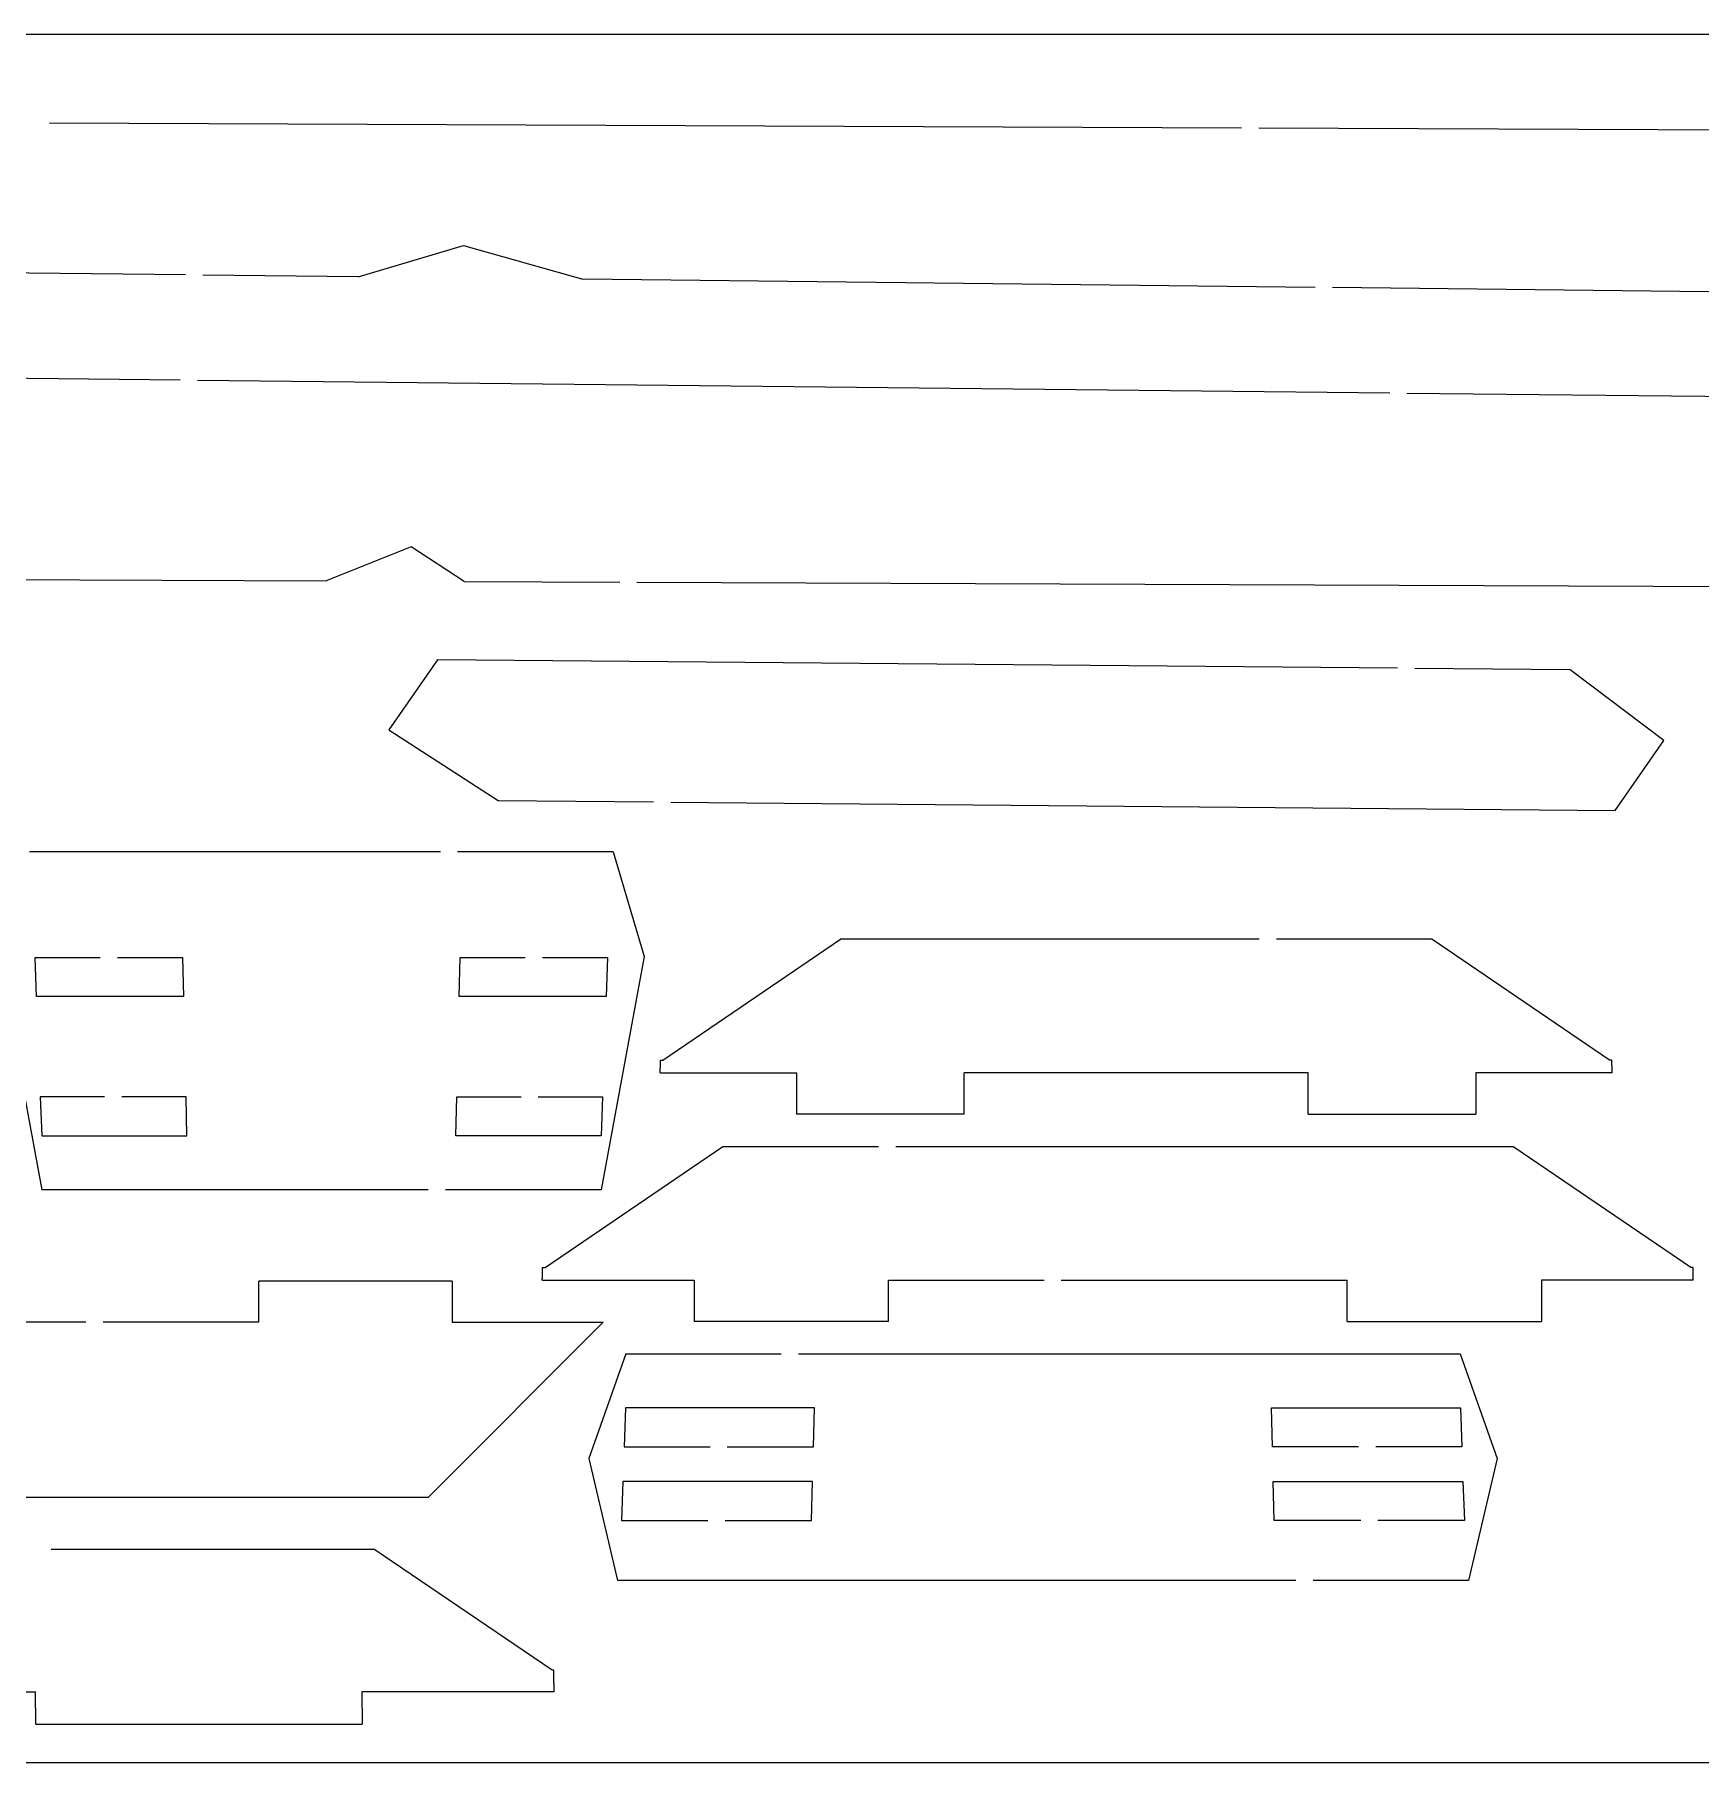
# Model space of a CAD drawing. Extents: x -537 to 363, y 432 to 791.
# Drawn here: x -162.4 to -65.9, y 432.1 to 532.1 of the extents above; entities that cross this region are included whole.
import ezdxf

# ---------------------------------------------------------------- set-up
doc = ezdxf.new("R2010")
doc.units = 0
doc.layers.get('0').update_dxf_attribs({"linetype": 'CONTINUOUS'})
doc.layers.add('90X10', color=1, linetype='CONTINUOUS')

msp = doc.modelspace()

# ---------------------------------------------------------------- linework, layer by layer
for p, q in [((-161.5, 526.98), (-92.5, 526.68)), ((-91.5, 526.68), (-22.5, 526.39)), ((-143.63, 518.06), (-137.54, 519.88)), ((-137.54, 519.88), (-130.64, 517.92)), ((-153.63, 518.17), (-194.51, 518.63)), ((-143.63, 518.06), (-152.63, 518.16)), ((-88.25, 517.45), (-130.64, 517.92)), ((-18.25, 516.67), (-87.25, 517.44)), ((-153.93, 512.08), (-213.11, 512.72)), ((-83.93, 511.33), (-152.93, 512.07)), ((-13.94, 510.58), (-82.93, 511.32)), ((-140.56, 502.44), (-145.48, 500.46)), ((-137.5, 500.43), (-140.56, 502.44)), ((-177.29, 500.59), (-145.48, 500.46)), ((-137.5, 500.43), (-128.5, 500.4)), ((-127.5, 500.39), (-58.5, 500.12)), ((-139.04, 495.9), (-141.87, 491.85)), ((-83.48, 495.41), (-139.04, 495.9)), ((-73.48, 495.32), (-82.48, 495.4)), ((-68.06, 491.22), (-73.48, 495.32)), ((-141.87, 491.85), (-135.54, 487.75)), ((-70.89, 487.17), (-68.06, 491.22)), ((-135.54, 487.75), (-126.54, 487.67)), ((-125.54, 487.66), (-70.89, 487.17)), ((-138.88, 484.79), (-162.65, 484.79)), ((-128.88, 484.79), (-137.88, 484.79)), ((-128.88, 484.79), (-127.08, 478.73)), ((-126, 472.73), (-115.72, 479.73)), ((-91.49, 479.73), (-115.72, 479.73)), ((-81.49, 479.73), (-90.49, 479.73)), ((-71.21, 472.73), (-81.49, 479.73)), ((-164.45, 478.73), (-161.95, 465.23)), ((-162.25, 476.41), (-162.33, 478.67)), ((-162.33, 478.67), (-158.57, 478.67)), ((-157.57, 478.67), (-153.8, 478.67)), ((-153.8, 478.67), (-153.75, 476.41)), ((-137.79, 476.41), (-137.73, 478.67)), ((-137.73, 478.67), (-133.97, 478.67)), ((-132.97, 478.67), (-129.21, 478.67)), ((-127.08, 478.73), (-129.58, 465.23)), ((-129.21, 478.67), (-129.29, 476.41)), ((-153.75, 476.41), (-162.25, 476.41)), ((-129.29, 476.41), (-137.79, 476.41)), ((-126.14, 472.73), (-126, 472.73)), ((-71.07, 472.73), (-71.21, 472.73)), ((-126.15, 472), (-118.27, 472)), ((-118.27, 472), (-118.27, 469.61)), ((-108.56, 469.61), (-108.56, 472)), ((-88.65, 472), (-108.56, 472)), ((-88.65, 469.61), (-88.65, 472)), ((-78.94, 472), (-78.94, 469.61)), ((-71.06, 472), (-78.94, 472)), ((-158.32, 470.61), (-162.04, 470.61)), ((-162.04, 470.61), (-161.95, 468.35)), ((-153.6, 470.61), (-157.32, 470.61)), ((-153.55, 468.35), (-153.6, 470.61)), ((-137.99, 468.35), (-137.93, 470.61)), ((-137.93, 470.61), (-134.21, 470.61)), ((-133.21, 470.61), (-129.5, 470.61)), ((-129.5, 470.61), (-129.58, 468.35)), ((-108.56, 469.61), (-118.27, 469.61)), ((-88.65, 469.61), (-78.94, 469.61)), ((-161.95, 468.35), (-153.55, 468.35)), ((-129.58, 468.35), (-137.99, 468.35)), ((-132.82, 460.73), (-122.52, 467.73)), ((-122.52, 467.73), (-113.52, 467.73)), ((-112.52, 467.73), (-76.81, 467.73)), ((-66.51, 460.73), (-76.81, 467.73)), ((-139.58, 465.23), (-161.95, 465.23)), ((-129.58, 465.23), (-138.58, 465.23)), ((-132.96, 460.73), (-132.82, 460.73)), ((-66.37, 460.73), (-66.51, 460.73)), ((-138.19, 459.94), (-149.39, 459.94)), ((-149.39, 457.56), (-149.39, 459.94)), ((-138.19, 459.94), (-138.19, 457.56)), ((-132.98, 460), (-124.19, 460)), ((-124.19, 460), (-124.19, 457.61)), ((-112.94, 457.61), (-112.94, 460)), ((-112.94, 460), (-103.94, 460)), ((-102.94, 460), (-86.39, 460)), ((-86.39, 457.61), (-86.39, 460)), ((-75.15, 460), (-75.15, 457.61)), ((-66.36, 460), (-75.15, 460)), ((-159.39, 457.56), (-175.72, 457.56)), ((-149.39, 457.56), (-158.39, 457.56)), ((-139.57, 447.44), (-129.45, 457.56)), ((-138.19, 457.56), (-129.45, 457.56)), ((-112.94, 457.61), (-124.19, 457.61)), ((-86.39, 457.61), (-75.15, 457.61)), ((-128.15, 455.73), (-130.28, 449.68)), ((-128.15, 455.73), (-119.15, 455.73)), ((-118.15, 455.73), (-79.85, 455.73)), ((-79.85, 455.73), (-77.72, 449.68)), ((-128.16, 452.61), (-128.24, 450.35)), ((-117.23, 452.61), (-128.16, 452.61)), ((-117.29, 450.35), (-117.23, 452.61)), ((-90.72, 450.35), (-90.77, 452.61)), ((-90.77, 452.61), (-79.84, 452.61)), ((-79.84, 452.61), (-79.76, 450.35)), ((-128.24, 450.35), (-123.27, 450.35)), ((-122.27, 450.35), (-117.29, 450.35)), ((-85.74, 450.35), (-90.72, 450.35)), ((-79.76, 450.35), (-84.74, 450.35)), ((-130.28, 449.68), (-128.63, 442.61)), ((-77.72, 449.68), (-79.37, 442.61)), ((-128.32, 448.35), (-128.4, 446.08)), ((-117.34, 448.35), (-128.32, 448.35)), ((-117.39, 446.08), (-117.34, 448.35)), ((-90.61, 446.08), (-90.67, 448.35)), ((-90.67, 448.35), (-79.69, 448.35)), ((-79.69, 448.35), (-79.61, 446.08)), ((-175.54, 447.44), (-139.57, 447.44)), ((-128.4, 446.08), (-123.4, 446.08)), ((-122.4, 446.08), (-117.39, 446.08)), ((-85.61, 446.08), (-90.61, 446.08)), ((-79.61, 446.08), (-84.61, 446.08)), ((-161.4, 444.42), (-142.72, 444.42)), ((-132.41, 437.42), (-142.72, 444.42)), ((-89.37, 442.61), (-128.63, 442.61)), ((-79.37, 442.61), (-88.37, 442.61)), ((-132.32, 437.42), (-132.41, 437.42)), ((-211.82, 436.17), (-162.31, 436.17)), ((-162.3, 434.3), (-162.31, 436.17)), ((-132.29, 436.17), (-143.42, 436.17)), ((-143.42, 436.17), (-143.41, 434.3)), ((-162.3, 434.3), (-143.41, 434.3))]:
    msp.add_line(p, q)
for points in [[(-126.15, 472, 0), (-126.15, 472, 0), (-126.15, 472, 0), (-126.15, 472, 0), (-126.15, 472, 0), (-126.15, 472.01, 0), (-126.15, 472.01, 0), (-126.15, 472.01, 0), (-126.15, 472.01, 0), (-126.15, 472.02, 0), (-126.15, 472.02, 0), (-126.15, 472.02, 0), (-126.15, 472.02, 0), (-126.15, 472.02, 0), (-126.15, 472.03, 0), (-126.15, 472.03, 0), (-126.15, 472.03, 0), (-126.15, 472.04, 0), (-126.15, 472.04, 0), (-126.15, 472.04, 0), (-126.15, 472.04, 0), (-126.15, 472.04, 0), (-126.15, 472.05, 0), (-126.15, 472.05, 0), (-126.15, 472.05, 0), (-126.15, 472.05, 0), (-126.15, 472.06, 0), (-126.15, 472.06, 0), (-126.15, 472.06, 0), (-126.15, 472.06, 0), (-126.15, 472.06, 0), (-126.15, 472.07, 0), (-126.15, 472.07, 0), (-126.15, 472.07, 0), (-126.15, 472.07, 0), (-126.15, 472.08, 0), (-126.15, 472.08, 0), (-126.15, 472.08, 0), (-126.15, 472.08, 0), (-126.15, 472.09, 0), (-126.15, 472.09, 0), (-126.15, 472.09, 0), (-126.15, 472.09, 0), (-126.15, 472.1, 0), (-126.15, 472.1, 0), (-126.15, 472.1, 0), (-126.15, 472.1, 0), (-126.15, 472.1, 0), (-126.15, 472.11, 0), (-126.15, 472.11, 0), (-126.15, 472.11, 0), (-126.15, 472.11, 0), (-126.15, 472.12, 0), (-126.15, 472.12, 0), (-126.15, 472.12, 0), (-126.15, 472.12, 0), (-126.15, 472.12, 0), (-126.15, 472.13, 0), (-126.15, 472.13, 0), (-126.15, 472.13, 0), (-126.15, 472.13, 0), (-126.15, 472.14, 0), (-126.15, 472.14, 0), (-126.15, 472.14, 0), (-126.15, 472.14, 0), (-126.15, 472.15, 0), (-126.15, 472.15, 0), (-126.15, 472.15, 0), (-126.15, 472.15, 0), (-126.15, 472.15, 0), (-126.15, 472.16, 0), (-126.15, 472.16, 0), (-126.15, 472.16, 0), (-126.15, 472.16, 0), (-126.15, 472.17, 0), (-126.15, 472.17, 0), (-126.15, 472.17, 0), (-126.15, 472.17, 0), (-126.15, 472.18, 0), (-126.15, 472.18, 0), (-126.15, 472.18, 0), (-126.15, 472.18, 0), (-126.15, 472.19, 0), (-126.15, 472.19, 0), (-126.15, 472.19, 0), (-126.15, 472.19, 0), (-126.15, 472.19, 0), (-126.15, 472.2, 0), (-126.15, 472.2, 0), (-126.15, 472.2, 0), (-126.15, 472.2, 0), (-126.15, 472.21, 0), (-126.15, 472.21, 0), (-126.15, 472.21, 0), (-126.15, 472.21, 0), (-126.15, 472.21, 0), (-126.15, 472.22, 0), (-126.15, 472.22, 0), (-126.15, 472.22, 0), (-126.15, 472.23, 0), (-126.15, 472.23, 0), (-126.15, 472.23, 0), (-126.15, 472.23, 0), (-126.15, 472.23, 0), (-126.15, 472.24, 0), (-126.15, 472.24, 0), (-126.15, 472.24, 0), (-126.15, 472.24, 0), (-126.15, 472.25, 0), (-126.15, 472.25, 0), (-126.15, 472.25, 0), (-126.15, 472.25, 0), (-126.15, 472.25, 0), (-126.15, 472.26, 0), (-126.15, 472.26, 0), (-126.15, 472.26, 0), (-126.15, 472.26, 0), (-126.15, 472.27, 0), (-126.15, 472.27, 0), (-126.15, 472.27, 0), (-126.15, 472.27, 0), (-126.15, 472.28, 0), (-126.15, 472.28, 0), (-126.15, 472.28, 0), (-126.15, 472.28, 0), (-126.15, 472.29, 0), (-126.15, 472.29, 0), (-126.15, 472.29, 0), (-126.15, 472.29, 0), (-126.15, 472.29, 0), (-126.14, 472.3, 0), (-126.14, 472.3, 0), (-126.14, 472.3, 0), (-126.14, 472.3, 0), (-126.14, 472.31, 0), (-126.14, 472.31, 0), (-126.14, 472.31, 0), (-126.14, 472.31, 0), (-126.14, 472.31, 0), (-126.14, 472.32, 0), (-126.14, 472.32, 0), (-126.14, 472.32, 0), (-126.14, 472.32, 0), (-126.14, 472.33, 0), (-126.14, 472.33, 0), (-126.14, 472.33, 0), (-126.14, 472.33, 0), (-126.14, 472.34, 0), (-126.14, 472.34, 0), (-126.14, 472.34, 0), (-126.14, 472.34, 0), (-126.14, 472.35, 0), (-126.14, 472.35, 0), (-126.14, 472.35, 0), (-126.14, 472.35, 0), (-126.14, 472.35, 0), (-126.14, 472.36, 0), (-126.14, 472.36, 0), (-126.14, 472.36, 0), (-126.14, 472.36, 0), (-126.14, 472.37, 0), (-126.14, 472.37, 0), (-126.14, 472.37, 0), (-126.14, 472.37, 0), (-126.14, 472.38, 0), (-126.14, 472.38, 0), (-126.14, 472.38, 0), (-126.14, 472.38, 0), (-126.14, 472.38, 0), (-126.14, 472.39, 0), (-126.14, 472.39, 0), (-126.14, 472.39, 0), (-126.14, 472.39, 0), (-126.14, 472.4, 0), (-126.14, 472.4, 0), (-126.14, 472.4, 0), (-126.14, 472.4, 0), (-126.14, 472.4, 0), (-126.14, 472.41, 0), (-126.14, 472.41, 0), (-126.14, 472.41, 0), (-126.14, 472.42, 0), (-126.14, 472.42, 0), (-126.14, 472.42, 0), (-126.14, 472.42, 0), (-126.14, 472.42, 0), (-126.14, 472.43, 0), (-126.14, 472.43, 0), (-126.14, 472.43, 0), (-126.14, 472.43, 0), (-126.14, 472.44, 0), (-126.14, 472.44, 0), (-126.14, 472.44, 0), (-126.14, 472.44, 0), (-126.14, 472.44, 0), (-126.14, 472.45, 0), (-126.14, 472.45, 0), (-126.14, 472.45, 0), (-126.14, 472.45, 0), (-126.14, 472.46, 0), (-126.14, 472.46, 0), (-126.14, 472.46, 0), (-126.14, 472.46, 0), (-126.14, 472.46, 0), (-126.14, 472.47, 0), (-126.14, 472.47, 0), (-126.14, 472.47, 0), (-126.14, 472.48, 0), (-126.14, 472.48, 0), (-126.14, 472.48, 0), (-126.14, 472.48, 0), (-126.14, 472.48, 0), (-126.14, 472.49, 0), (-126.14, 472.49, 0), (-126.14, 472.49, 0), (-126.14, 472.49, 0), (-126.14, 472.5, 0), (-126.14, 472.5, 0), (-126.14, 472.5, 0), (-126.14, 472.5, 0), (-126.14, 472.5, 0), (-126.14, 472.51, 0), (-126.14, 472.51, 0), (-126.14, 472.51, 0), (-126.14, 472.51, 0), (-126.14, 472.52, 0), (-126.14, 472.52, 0), (-126.14, 472.52, 0), (-126.14, 472.52, 0), (-126.14, 472.53, 0), (-126.14, 472.53, 0), (-126.14, 472.53, 0), (-126.14, 472.53, 0), (-126.14, 472.54, 0), (-126.14, 472.54, 0), (-126.14, 472.54, 0), (-126.14, 472.54, 0), (-126.14, 472.54, 0), (-126.14, 472.55, 0), (-126.14, 472.55, 0), (-126.14, 472.55, 0), (-126.14, 472.55, 0), (-126.14, 472.56, 0), (-126.14, 472.56, 0), (-126.14, 472.56, 0), (-126.14, 472.56, 0), (-126.14, 472.56, 0), (-126.14, 472.57, 0), (-126.14, 472.57, 0), (-126.14, 472.57, 0), (-126.14, 472.57, 0), (-126.14, 472.58, 0), (-126.14, 472.58, 0), (-126.14, 472.58, 0), (-126.14, 472.58, 0), (-126.14, 472.59, 0), (-126.14, 472.59, 0), (-126.14, 472.59, 0), (-126.14, 472.59, 0), (-126.14, 472.6, 0), (-126.14, 472.6, 0), (-126.14, 472.6, 0), (-126.14, 472.6, 0), (-126.14, 472.6, 0), (-126.14, 472.61, 0), (-126.14, 472.61, 0), (-126.14, 472.61, 0), (-126.14, 472.61, 0), (-126.14, 472.62, 0), (-126.14, 472.62, 0), (-126.14, 472.62, 0), (-126.14, 472.62, 0), (-126.14, 472.62, 0), (-126.14, 472.63, 0), (-126.14, 472.63, 0), (-126.14, 472.63, 0), (-126.14, 472.63, 0), (-126.14, 472.64, 0), (-126.14, 472.64, 0), (-126.14, 472.64, 0), (-126.14, 472.64, 0), (-126.14, 472.65, 0), (-126.14, 472.65, 0), (-126.14, 472.65, 0), (-126.14, 472.65, 0), (-126.14, 472.65, 0), (-126.14, 472.66, 0), (-126.14, 472.66, 0), (-126.14, 472.66, 0), (-126.14, 472.67, 0), (-126.14, 472.67, 0), (-126.14, 472.67, 0), (-126.14, 472.67, 0), (-126.14, 472.67, 0), (-126.14, 472.68, 0), (-126.14, 472.68, 0), (-126.14, 472.68, 0), (-126.14, 472.68, 0), (-126.14, 472.69, 0), (-126.14, 472.69, 0), (-126.14, 472.69, 0), (-126.14, 472.69, 0), (-126.14, 472.69, 0), (-126.14, 472.7, 0), (-126.14, 472.7, 0), (-126.14, 472.7, 0), (-126.14, 472.7, 0), (-126.14, 472.71, 0), (-126.14, 472.71, 0), (-126.14, 472.71, 0), (-126.14, 472.71, 0), (-126.14, 472.72, 0), (-126.14, 472.72, 0), (-126.14, 472.72, 0), (-126.14, 472.72, 0), (-126.14, 472.73, 0), (-126.14, 472.73, 0), (-126.14, 472.73, 0), (-126.14, 472.73, 0), (-126.14, 472.73, 0)], [(-71.06, 472, 0), (-71.06, 472, 0), (-71.06, 472, 0), (-71.06, 472, 0), (-71.06, 472, 0), (-71.06, 472.01, 0), (-71.06, 472.01, 0), (-71.06, 472.01, 0), (-71.06, 472.01, 0), (-71.06, 472.02, 0), (-71.06, 472.02, 0), (-71.06, 472.02, 0), (-71.06, 472.02, 0), (-71.06, 472.02, 0), (-71.06, 472.03, 0), (-71.06, 472.03, 0), (-71.06, 472.03, 0), (-71.06, 472.04, 0), (-71.06, 472.04, 0), (-71.06, 472.04, 0), (-71.06, 472.04, 0), (-71.06, 472.04, 0), (-71.06, 472.05, 0), (-71.06, 472.05, 0), (-71.06, 472.05, 0), (-71.06, 472.05, 0), (-71.06, 472.06, 0), (-71.06, 472.06, 0), (-71.06, 472.06, 0), (-71.06, 472.06, 0), (-71.06, 472.06, 0), (-71.06, 472.07, 0), (-71.06, 472.07, 0), (-71.06, 472.07, 0), (-71.06, 472.07, 0), (-71.06, 472.08, 0), (-71.06, 472.08, 0), (-71.06, 472.08, 0), (-71.06, 472.08, 0), (-71.06, 472.09, 0), (-71.06, 472.09, 0), (-71.06, 472.09, 0), (-71.06, 472.09, 0), (-71.06, 472.1, 0), (-71.06, 472.1, 0), (-71.06, 472.1, 0), (-71.06, 472.1, 0), (-71.06, 472.1, 0), (-71.06, 472.11, 0), (-71.06, 472.11, 0), (-71.06, 472.11, 0), (-71.06, 472.11, 0), (-71.06, 472.12, 0), (-71.06, 472.12, 0), (-71.06, 472.12, 0), (-71.06, 472.12, 0), (-71.06, 472.12, 0), (-71.06, 472.13, 0), (-71.06, 472.13, 0), (-71.06, 472.13, 0), (-71.06, 472.13, 0), (-71.06, 472.14, 0), (-71.06, 472.14, 0), (-71.06, 472.14, 0), (-71.06, 472.14, 0), (-71.06, 472.15, 0), (-71.06, 472.15, 0), (-71.06, 472.15, 0), (-71.06, 472.15, 0), (-71.06, 472.15, 0), (-71.06, 472.16, 0), (-71.06, 472.16, 0), (-71.06, 472.16, 0), (-71.06, 472.16, 0), (-71.06, 472.17, 0), (-71.06, 472.17, 0), (-71.06, 472.17, 0), (-71.06, 472.17, 0), (-71.06, 472.18, 0), (-71.06, 472.18, 0), (-71.06, 472.18, 0), (-71.06, 472.18, 0), (-71.06, 472.19, 0), (-71.06, 472.19, 0), (-71.06, 472.19, 0), (-71.06, 472.19, 0), (-71.06, 472.19, 0), (-71.06, 472.2, 0), (-71.06, 472.2, 0), (-71.06, 472.2, 0), (-71.06, 472.2, 0), (-71.06, 472.21, 0), (-71.06, 472.21, 0), (-71.06, 472.21, 0), (-71.06, 472.21, 0), (-71.06, 472.21, 0), (-71.06, 472.22, 0), (-71.06, 472.22, 0), (-71.06, 472.22, 0), (-71.06, 472.23, 0), (-71.06, 472.23, 0), (-71.06, 472.23, 0), (-71.06, 472.23, 0), (-71.06, 472.23, 0), (-71.06, 472.24, 0), (-71.06, 472.24, 0), (-71.06, 472.24, 0), (-71.06, 472.24, 0), (-71.06, 472.25, 0), (-71.06, 472.25, 0), (-71.06, 472.25, 0), (-71.06, 472.25, 0), (-71.06, 472.25, 0), (-71.06, 472.26, 0), (-71.06, 472.26, 0), (-71.06, 472.26, 0), (-71.06, 472.26, 0), (-71.06, 472.27, 0), (-71.06, 472.27, 0), (-71.06, 472.27, 0), (-71.06, 472.27, 0), (-71.06, 472.28, 0), (-71.06, 472.28, 0), (-71.06, 472.28, 0), (-71.06, 472.28, 0), (-71.06, 472.29, 0), (-71.06, 472.29, 0), (-71.06, 472.29, 0), (-71.06, 472.29, 0), (-71.06, 472.29, 0), (-71.06, 472.3, 0), (-71.06, 472.3, 0), (-71.06, 472.3, 0), (-71.06, 472.3, 0), (-71.06, 472.31, 0), (-71.06, 472.31, 0), (-71.06, 472.31, 0), (-71.06, 472.31, 0), (-71.06, 472.31, 0), (-71.06, 472.32, 0), (-71.06, 472.32, 0), (-71.06, 472.32, 0), (-71.06, 472.32, 0), (-71.06, 472.33, 0), (-71.06, 472.33, 0), (-71.06, 472.33, 0), (-71.06, 472.33, 0), (-71.06, 472.34, 0), (-71.06, 472.34, 0), (-71.06, 472.34, 0), (-71.06, 472.34, 0), (-71.06, 472.35, 0), (-71.06, 472.35, 0), (-71.06, 472.35, 0), (-71.06, 472.35, 0), (-71.06, 472.35, 0), (-71.06, 472.36, 0), (-71.06, 472.36, 0), (-71.06, 472.36, 0), (-71.06, 472.36, 0), (-71.06, 472.37, 0), (-71.06, 472.37, 0), (-71.06, 472.37, 0), (-71.06, 472.37, 0), (-71.06, 472.38, 0), (-71.06, 472.38, 0), (-71.06, 472.38, 0), (-71.06, 472.38, 0), (-71.06, 472.38, 0), (-71.06, 472.39, 0), (-71.06, 472.39, 0), (-71.06, 472.39, 0), (-71.06, 472.39, 0), (-71.06, 472.4, 0), (-71.06, 472.4, 0), (-71.07, 472.4, 0), (-71.07, 472.4, 0), (-71.07, 472.4, 0), (-71.07, 472.41, 0), (-71.07, 472.41, 0), (-71.07, 472.41, 0), (-71.07, 472.42, 0), (-71.07, 472.42, 0), (-71.07, 472.42, 0), (-71.07, 472.42, 0), (-71.07, 472.42, 0), (-71.07, 472.43, 0), (-71.07, 472.43, 0), (-71.07, 472.43, 0), (-71.07, 472.43, 0), (-71.07, 472.44, 0), (-71.07, 472.44, 0), (-71.07, 472.44, 0), (-71.07, 472.44, 0), (-71.07, 472.44, 0), (-71.07, 472.45, 0), (-71.07, 472.45, 0), (-71.07, 472.45, 0), (-71.07, 472.45, 0), (-71.07, 472.46, 0), (-71.07, 472.46, 0), (-71.07, 472.46, 0), (-71.07, 472.46, 0), (-71.07, 472.46, 0), (-71.07, 472.47, 0), (-71.07, 472.47, 0), (-71.07, 472.47, 0), (-71.07, 472.48, 0), (-71.07, 472.48, 0), (-71.07, 472.48, 0), (-71.07, 472.48, 0), (-71.07, 472.48, 0), (-71.07, 472.49, 0), (-71.07, 472.49, 0), (-71.07, 472.49, 0), (-71.07, 472.49, 0), (-71.07, 472.5, 0), (-71.07, 472.5, 0), (-71.07, 472.5, 0), (-71.07, 472.5, 0), (-71.07, 472.5, 0), (-71.07, 472.51, 0), (-71.07, 472.51, 0), (-71.07, 472.51, 0), (-71.07, 472.51, 0), (-71.07, 472.52, 0), (-71.07, 472.52, 0), (-71.07, 472.52, 0), (-71.07, 472.52, 0), (-71.07, 472.53, 0), (-71.07, 472.53, 0), (-71.07, 472.53, 0), (-71.07, 472.53, 0), (-71.07, 472.54, 0), (-71.07, 472.54, 0), (-71.07, 472.54, 0), (-71.07, 472.54, 0), (-71.07, 472.54, 0), (-71.07, 472.55, 0), (-71.07, 472.55, 0), (-71.07, 472.55, 0), (-71.07, 472.55, 0), (-71.07, 472.56, 0), (-71.07, 472.56, 0), (-71.07, 472.56, 0), (-71.07, 472.56, 0), (-71.07, 472.56, 0), (-71.07, 472.57, 0), (-71.07, 472.57, 0), (-71.07, 472.57, 0), (-71.07, 472.57, 0), (-71.07, 472.58, 0), (-71.07, 472.58, 0), (-71.07, 472.58, 0), (-71.07, 472.58, 0), (-71.07, 472.59, 0), (-71.07, 472.59, 0), (-71.07, 472.59, 0), (-71.07, 472.59, 0), (-71.07, 472.6, 0), (-71.07, 472.6, 0), (-71.07, 472.6, 0), (-71.07, 472.6, 0), (-71.07, 472.6, 0), (-71.07, 472.61, 0), (-71.07, 472.61, 0), (-71.07, 472.61, 0), (-71.07, 472.61, 0), (-71.07, 472.62, 0), (-71.07, 472.62, 0), (-71.07, 472.62, 0), (-71.07, 472.62, 0), (-71.07, 472.62, 0), (-71.07, 472.63, 0), (-71.07, 472.63, 0), (-71.07, 472.63, 0), (-71.07, 472.63, 0), (-71.07, 472.64, 0), (-71.07, 472.64, 0), (-71.07, 472.64, 0), (-71.07, 472.64, 0), (-71.07, 472.65, 0), (-71.07, 472.65, 0), (-71.07, 472.65, 0), (-71.07, 472.65, 0), (-71.07, 472.65, 0), (-71.07, 472.66, 0), (-71.07, 472.66, 0), (-71.07, 472.66, 0), (-71.07, 472.67, 0), (-71.07, 472.67, 0), (-71.07, 472.67, 0), (-71.07, 472.67, 0), (-71.07, 472.67, 0), (-71.07, 472.68, 0), (-71.07, 472.68, 0), (-71.07, 472.68, 0), (-71.07, 472.68, 0), (-71.07, 472.69, 0), (-71.07, 472.69, 0), (-71.07, 472.69, 0), (-71.07, 472.69, 0), (-71.07, 472.69, 0), (-71.07, 472.7, 0), (-71.07, 472.7, 0), (-71.07, 472.7, 0), (-71.07, 472.7, 0), (-71.07, 472.71, 0), (-71.07, 472.71, 0), (-71.07, 472.71, 0), (-71.07, 472.71, 0), (-71.07, 472.72, 0), (-71.07, 472.72, 0), (-71.07, 472.72, 0), (-71.07, 472.72, 0), (-71.07, 472.73, 0), (-71.07, 472.73, 0), (-71.07, 472.73, 0), (-71.07, 472.73, 0), (-71.07, 472.73, 0)], [(-132.98, 460, 0), (-132.98, 460, 0), (-132.98, 460, 0), (-132.98, 460, 0), (-132.98, 460, 0), (-132.98, 460.01, 0), (-132.98, 460.01, 0), (-132.98, 460.01, 0), (-132.98, 460.01, 0), (-132.98, 460.02, 0), (-132.98, 460.02, 0), (-132.98, 460.02, 0), (-132.98, 460.02, 0), (-132.98, 460.02, 0), (-132.98, 460.03, 0), (-132.98, 460.03, 0), (-132.98, 460.03, 0), (-132.98, 460.04, 0), (-132.98, 460.04, 0), (-132.98, 460.04, 0), (-132.98, 460.04, 0), (-132.98, 460.04, 0), (-132.98, 460.05, 0), (-132.98, 460.05, 0), (-132.98, 460.05, 0), (-132.98, 460.05, 0), (-132.98, 460.06, 0), (-132.98, 460.06, 0), (-132.98, 460.06, 0), (-132.98, 460.06, 0), (-132.98, 460.06, 0), (-132.98, 460.07, 0), (-132.98, 460.07, 0), (-132.98, 460.07, 0), (-132.98, 460.07, 0), (-132.98, 460.08, 0), (-132.98, 460.08, 0), (-132.98, 460.08, 0), (-132.98, 460.08, 0), (-132.98, 460.09, 0), (-132.98, 460.09, 0), (-132.98, 460.09, 0), (-132.98, 460.09, 0), (-132.98, 460.1, 0), (-132.98, 460.1, 0), (-132.98, 460.1, 0), (-132.98, 460.1, 0), (-132.98, 460.1, 0), (-132.98, 460.11, 0), (-132.98, 460.11, 0), (-132.98, 460.11, 0), (-132.98, 460.11, 0), (-132.98, 460.12, 0), (-132.98, 460.12, 0), (-132.98, 460.12, 0), (-132.97, 460.12, 0), (-132.97, 460.12, 0), (-132.97, 460.13, 0), (-132.97, 460.13, 0), (-132.97, 460.13, 0), (-132.97, 460.13, 0), (-132.97, 460.14, 0), (-132.97, 460.14, 0), (-132.97, 460.14, 0), (-132.97, 460.14, 0), (-132.97, 460.15, 0), (-132.97, 460.15, 0), (-132.97, 460.15, 0), (-132.97, 460.15, 0), (-132.97, 460.15, 0), (-132.97, 460.16, 0), (-132.97, 460.16, 0), (-132.97, 460.16, 0), (-132.97, 460.16, 0), (-132.97, 460.17, 0), (-132.97, 460.17, 0), (-132.97, 460.17, 0), (-132.97, 460.17, 0), (-132.97, 460.18, 0), (-132.97, 460.18, 0), (-132.97, 460.18, 0), (-132.97, 460.18, 0), (-132.97, 460.19, 0), (-132.97, 460.19, 0), (-132.97, 460.19, 0), (-132.97, 460.19, 0), (-132.97, 460.19, 0), (-132.97, 460.2, 0), (-132.97, 460.2, 0), (-132.97, 460.2, 0), (-132.97, 460.2, 0), (-132.97, 460.21, 0), (-132.97, 460.21, 0), (-132.97, 460.21, 0), (-132.97, 460.21, 0), (-132.97, 460.21, 0), (-132.97, 460.22, 0), (-132.97, 460.22, 0), (-132.97, 460.22, 0), (-132.97, 460.23, 0), (-132.97, 460.23, 0), (-132.97, 460.23, 0), (-132.97, 460.23, 0), (-132.97, 460.23, 0), (-132.97, 460.24, 0), (-132.97, 460.24, 0), (-132.97, 460.24, 0), (-132.97, 460.24, 0), (-132.97, 460.25, 0), (-132.97, 460.25, 0), (-132.97, 460.25, 0), (-132.97, 460.25, 0), (-132.97, 460.25, 0), (-132.97, 460.26, 0), (-132.97, 460.26, 0), (-132.97, 460.26, 0), (-132.97, 460.26, 0), (-132.97, 460.27, 0), (-132.97, 460.27, 0), (-132.97, 460.27, 0), (-132.97, 460.27, 0), (-132.97, 460.28, 0), (-132.97, 460.28, 0), (-132.97, 460.28, 0), (-132.97, 460.28, 0), (-132.97, 460.29, 0), (-132.97, 460.29, 0), (-132.97, 460.29, 0), (-132.97, 460.29, 0), (-132.97, 460.29, 0), (-132.97, 460.3, 0), (-132.97, 460.3, 0), (-132.97, 460.3, 0), (-132.97, 460.3, 0), (-132.97, 460.31, 0), (-132.97, 460.31, 0), (-132.97, 460.31, 0), (-132.97, 460.31, 0), (-132.97, 460.31, 0), (-132.97, 460.32, 0), (-132.97, 460.32, 0), (-132.97, 460.32, 0), (-132.97, 460.32, 0), (-132.97, 460.33, 0), (-132.97, 460.33, 0), (-132.97, 460.33, 0), (-132.97, 460.33, 0), (-132.97, 460.34, 0), (-132.97, 460.34, 0), (-132.97, 460.34, 0), (-132.97, 460.34, 0), (-132.97, 460.35, 0), (-132.97, 460.35, 0), (-132.97, 460.35, 0), (-132.97, 460.35, 0), (-132.97, 460.35, 0), (-132.97, 460.36, 0), (-132.97, 460.36, 0), (-132.97, 460.36, 0), (-132.97, 460.36, 0), (-132.97, 460.37, 0), (-132.97, 460.37, 0), (-132.97, 460.37, 0), (-132.97, 460.37, 0), (-132.97, 460.38, 0), (-132.97, 460.38, 0), (-132.97, 460.38, 0), (-132.97, 460.38, 0), (-132.97, 460.38, 0), (-132.97, 460.39, 0), (-132.97, 460.39, 0), (-132.97, 460.39, 0), (-132.97, 460.39, 0), (-132.97, 460.4, 0), (-132.97, 460.4, 0), (-132.97, 460.4, 0), (-132.97, 460.4, 0), (-132.97, 460.4, 0), (-132.97, 460.41, 0), (-132.97, 460.41, 0), (-132.97, 460.41, 0), (-132.97, 460.42, 0), (-132.97, 460.42, 0), (-132.97, 460.42, 0), (-132.97, 460.42, 0), (-132.97, 460.42, 0), (-132.97, 460.43, 0), (-132.97, 460.43, 0), (-132.97, 460.43, 0), (-132.97, 460.43, 0), (-132.97, 460.44, 0), (-132.97, 460.44, 0), (-132.97, 460.44, 0), (-132.97, 460.44, 0), (-132.97, 460.44, 0), (-132.97, 460.45, 0), (-132.97, 460.45, 0), (-132.97, 460.45, 0), (-132.97, 460.45, 0), (-132.97, 460.46, 0), (-132.97, 460.46, 0), (-132.97, 460.46, 0), (-132.97, 460.46, 0), (-132.97, 460.46, 0), (-132.97, 460.47, 0), (-132.97, 460.47, 0), (-132.97, 460.47, 0), (-132.97, 460.48, 0), (-132.97, 460.48, 0), (-132.97, 460.48, 0), (-132.97, 460.48, 0), (-132.97, 460.48, 0), (-132.97, 460.49, 0), (-132.97, 460.49, 0), (-132.97, 460.49, 0), (-132.97, 460.49, 0), (-132.97, 460.5, 0), (-132.97, 460.5, 0), (-132.97, 460.5, 0), (-132.97, 460.5, 0), (-132.97, 460.5, 0), (-132.97, 460.51, 0), (-132.97, 460.51, 0), (-132.97, 460.51, 0), (-132.97, 460.51, 0), (-132.97, 460.52, 0), (-132.97, 460.52, 0), (-132.97, 460.52, 0), (-132.97, 460.52, 0), (-132.97, 460.53, 0), (-132.97, 460.53, 0), (-132.97, 460.53, 0), (-132.97, 460.53, 0), (-132.97, 460.54, 0), (-132.97, 460.54, 0), (-132.97, 460.54, 0), (-132.97, 460.54, 0), (-132.97, 460.54, 0), (-132.97, 460.55, 0), (-132.97, 460.55, 0), (-132.97, 460.55, 0), (-132.97, 460.55, 0), (-132.97, 460.56, 0), (-132.97, 460.56, 0), (-132.97, 460.56, 0), (-132.97, 460.56, 0), (-132.97, 460.56, 0), (-132.97, 460.57, 0), (-132.97, 460.57, 0), (-132.97, 460.57, 0), (-132.97, 460.57, 0), (-132.97, 460.58, 0), (-132.97, 460.58, 0), (-132.97, 460.58, 0), (-132.97, 460.58, 0), (-132.97, 460.59, 0), (-132.97, 460.59, 0), (-132.97, 460.59, 0), (-132.97, 460.59, 0), (-132.97, 460.6, 0), (-132.97, 460.6, 0), (-132.97, 460.6, 0), (-132.97, 460.6, 0), (-132.97, 460.6, 0), (-132.97, 460.61, 0), (-132.97, 460.61, 0), (-132.97, 460.61, 0), (-132.97, 460.61, 0), (-132.97, 460.62, 0), (-132.97, 460.62, 0), (-132.97, 460.62, 0), (-132.97, 460.62, 0), (-132.97, 460.62, 0), (-132.97, 460.63, 0), (-132.97, 460.63, 0), (-132.97, 460.63, 0), (-132.97, 460.63, 0), (-132.97, 460.64, 0), (-132.97, 460.64, 0), (-132.97, 460.64, 0), (-132.97, 460.64, 0), (-132.97, 460.65, 0), (-132.97, 460.65, 0), (-132.97, 460.65, 0), (-132.97, 460.65, 0), (-132.97, 460.65, 0), (-132.97, 460.66, 0), (-132.97, 460.66, 0), (-132.97, 460.66, 0), (-132.97, 460.67, 0), (-132.97, 460.67, 0), (-132.97, 460.67, 0), (-132.97, 460.67, 0), (-132.97, 460.67, 0), (-132.97, 460.68, 0), (-132.97, 460.68, 0), (-132.97, 460.68, 0), (-132.97, 460.68, 0), (-132.97, 460.69, 0), (-132.97, 460.69, 0), (-132.97, 460.69, 0), (-132.97, 460.69, 0), (-132.97, 460.69, 0), (-132.97, 460.7, 0), (-132.97, 460.7, 0), (-132.97, 460.7, 0), (-132.97, 460.7, 0), (-132.97, 460.71, 0), (-132.97, 460.71, 0), (-132.97, 460.71, 0), (-132.97, 460.71, 0), (-132.97, 460.72, 0), (-132.97, 460.72, 0), (-132.97, 460.72, 0), (-132.97, 460.72, 0), (-132.97, 460.73, 0), (-132.97, 460.73, 0), (-132.97, 460.73, 0), (-132.97, 460.73, 0), (-132.97, 460.73, 0)], [(-66.36, 460, 0), (-66.36, 460, 0), (-66.36, 460, 0), (-66.36, 460, 0), (-66.36, 460, 0), (-66.36, 460.01, 0), (-66.36, 460.01, 0), (-66.36, 460.01, 0), (-66.36, 460.01, 0), (-66.36, 460.02, 0), (-66.36, 460.02, 0), (-66.36, 460.02, 0), (-66.36, 460.02, 0), (-66.36, 460.02, 0), (-66.36, 460.03, 0), (-66.36, 460.03, 0), (-66.36, 460.03, 0), (-66.36, 460.04, 0), (-66.36, 460.04, 0), (-66.36, 460.04, 0), (-66.36, 460.04, 0), (-66.36, 460.04, 0), (-66.36, 460.05, 0), (-66.36, 460.05, 0), (-66.36, 460.05, 0), (-66.36, 460.05, 0), (-66.36, 460.06, 0), (-66.36, 460.06, 0), (-66.36, 460.06, 0), (-66.36, 460.06, 0), (-66.36, 460.06, 0), (-66.36, 460.07, 0), (-66.36, 460.07, 0), (-66.36, 460.07, 0), (-66.36, 460.07, 0), (-66.36, 460.08, 0), (-66.36, 460.08, 0), (-66.36, 460.08, 0), (-66.36, 460.08, 0), (-66.36, 460.09, 0), (-66.36, 460.09, 0), (-66.36, 460.09, 0), (-66.36, 460.09, 0), (-66.36, 460.1, 0), (-66.36, 460.1, 0), (-66.36, 460.1, 0), (-66.36, 460.1, 0), (-66.36, 460.1, 0), (-66.36, 460.11, 0), (-66.36, 460.11, 0), (-66.36, 460.11, 0), (-66.36, 460.11, 0), (-66.36, 460.12, 0), (-66.36, 460.12, 0), (-66.36, 460.12, 0), (-66.36, 460.12, 0), (-66.36, 460.12, 0), (-66.36, 460.13, 0), (-66.36, 460.13, 0), (-66.36, 460.13, 0), (-66.36, 460.13, 0), (-66.36, 460.14, 0), (-66.36, 460.14, 0), (-66.36, 460.14, 0), (-66.36, 460.14, 0), (-66.36, 460.15, 0), (-66.36, 460.15, 0), (-66.36, 460.15, 0), (-66.36, 460.15, 0), (-66.36, 460.15, 0), (-66.36, 460.16, 0), (-66.36, 460.16, 0), (-66.36, 460.16, 0), (-66.36, 460.16, 0), (-66.36, 460.17, 0), (-66.36, 460.17, 0), (-66.36, 460.17, 0), (-66.36, 460.17, 0), (-66.36, 460.18, 0), (-66.36, 460.18, 0), (-66.36, 460.18, 0), (-66.36, 460.18, 0), (-66.36, 460.19, 0), (-66.36, 460.19, 0), (-66.36, 460.19, 0), (-66.36, 460.19, 0), (-66.36, 460.19, 0), (-66.36, 460.2, 0), (-66.36, 460.2, 0), (-66.36, 460.2, 0), (-66.36, 460.2, 0), (-66.36, 460.21, 0), (-66.36, 460.21, 0), (-66.36, 460.21, 0), (-66.36, 460.21, 0), (-66.36, 460.21, 0), (-66.36, 460.22, 0), (-66.36, 460.22, 0), (-66.36, 460.22, 0), (-66.36, 460.23, 0), (-66.36, 460.23, 0), (-66.36, 460.23, 0), (-66.36, 460.23, 0), (-66.36, 460.23, 0), (-66.36, 460.24, 0), (-66.36, 460.24, 0), (-66.36, 460.24, 0), (-66.36, 460.24, 0), (-66.36, 460.25, 0), (-66.36, 460.25, 0), (-66.36, 460.25, 0), (-66.36, 460.25, 0), (-66.36, 460.25, 0), (-66.36, 460.26, 0), (-66.36, 460.26, 0), (-66.36, 460.26, 0), (-66.36, 460.26, 0), (-66.36, 460.27, 0), (-66.36, 460.27, 0), (-66.36, 460.27, 0), (-66.36, 460.27, 0), (-66.36, 460.28, 0), (-66.36, 460.28, 0), (-66.36, 460.28, 0), (-66.36, 460.28, 0), (-66.36, 460.29, 0), (-66.36, 460.29, 0), (-66.36, 460.29, 0), (-66.36, 460.29, 0), (-66.36, 460.29, 0), (-66.36, 460.3, 0), (-66.36, 460.3, 0), (-66.36, 460.3, 0), (-66.36, 460.3, 0), (-66.36, 460.31, 0), (-66.36, 460.31, 0), (-66.36, 460.31, 0), (-66.36, 460.31, 0), (-66.36, 460.31, 0), (-66.36, 460.32, 0), (-66.36, 460.32, 0), (-66.36, 460.32, 0), (-66.36, 460.32, 0), (-66.36, 460.33, 0), (-66.36, 460.33, 0), (-66.36, 460.33, 0), (-66.36, 460.33, 0), (-66.36, 460.34, 0), (-66.36, 460.34, 0), (-66.36, 460.34, 0), (-66.36, 460.34, 0), (-66.36, 460.35, 0), (-66.36, 460.35, 0), (-66.36, 460.35, 0), (-66.36, 460.35, 0), (-66.36, 460.35, 0), (-66.36, 460.36, 0), (-66.36, 460.36, 0), (-66.36, 460.36, 0), (-66.36, 460.36, 0), (-66.36, 460.37, 0), (-66.36, 460.37, 0), (-66.36, 460.37, 0), (-66.36, 460.37, 0), (-66.36, 460.38, 0), (-66.36, 460.38, 0), (-66.36, 460.38, 0), (-66.36, 460.38, 0), (-66.36, 460.38, 0), (-66.36, 460.39, 0), (-66.36, 460.39, 0), (-66.36, 460.39, 0), (-66.36, 460.39, 0), (-66.36, 460.4, 0), (-66.36, 460.4, 0), (-66.36, 460.4, 0), (-66.36, 460.4, 0), (-66.36, 460.4, 0), (-66.36, 460.41, 0), (-66.36, 460.41, 0), (-66.36, 460.41, 0), (-66.36, 460.42, 0), (-66.36, 460.42, 0), (-66.36, 460.42, 0), (-66.36, 460.42, 0), (-66.36, 460.42, 0), (-66.36, 460.43, 0), (-66.36, 460.43, 0), (-66.36, 460.43, 0), (-66.36, 460.43, 0), (-66.36, 460.44, 0), (-66.36, 460.44, 0), (-66.36, 460.44, 0), (-66.36, 460.44, 0), (-66.36, 460.44, 0), (-66.36, 460.45, 0), (-66.36, 460.45, 0), (-66.36, 460.45, 0), (-66.36, 460.45, 0), (-66.36, 460.46, 0), (-66.36, 460.46, 0), (-66.36, 460.46, 0), (-66.36, 460.46, 0), (-66.36, 460.46, 0), (-66.36, 460.47, 0), (-66.36, 460.47, 0), (-66.36, 460.47, 0), (-66.36, 460.48, 0), (-66.36, 460.48, 0), (-66.36, 460.48, 0), (-66.36, 460.48, 0), (-66.36, 460.48, 0), (-66.36, 460.49, 0), (-66.36, 460.49, 0), (-66.36, 460.49, 0), (-66.36, 460.49, 0), (-66.36, 460.5, 0), (-66.36, 460.5, 0), (-66.36, 460.5, 0), (-66.36, 460.5, 0), (-66.36, 460.5, 0), (-66.36, 460.51, 0), (-66.36, 460.51, 0), (-66.36, 460.51, 0), (-66.36, 460.51, 0), (-66.36, 460.52, 0), (-66.36, 460.52, 0), (-66.36, 460.52, 0), (-66.36, 460.52, 0), (-66.36, 460.53, 0), (-66.36, 460.53, 0), (-66.36, 460.53, 0), (-66.36, 460.53, 0), (-66.36, 460.54, 0), (-66.36, 460.54, 0), (-66.36, 460.54, 0), (-66.36, 460.54, 0), (-66.36, 460.54, 0), (-66.36, 460.55, 0), (-66.36, 460.55, 0), (-66.36, 460.55, 0), (-66.36, 460.55, 0), (-66.36, 460.56, 0), (-66.36, 460.56, 0), (-66.36, 460.56, 0), (-66.36, 460.56, 0), (-66.36, 460.56, 0), (-66.36, 460.57, 0), (-66.36, 460.57, 0), (-66.36, 460.57, 0), (-66.36, 460.57, 0), (-66.36, 460.58, 0), (-66.36, 460.58, 0), (-66.36, 460.58, 0), (-66.36, 460.58, 0), (-66.36, 460.59, 0), (-66.36, 460.59, 0), (-66.37, 460.59, 0), (-66.37, 460.59, 0), (-66.37, 460.6, 0), (-66.37, 460.6, 0), (-66.37, 460.6, 0), (-66.37, 460.6, 0), (-66.37, 460.6, 0), (-66.37, 460.61, 0), (-66.37, 460.61, 0), (-66.37, 460.61, 0), (-66.37, 460.61, 0), (-66.37, 460.62, 0), (-66.37, 460.62, 0), (-66.37, 460.62, 0), (-66.37, 460.62, 0), (-66.37, 460.62, 0), (-66.37, 460.63, 0), (-66.37, 460.63, 0), (-66.37, 460.63, 0), (-66.37, 460.63, 0), (-66.37, 460.64, 0), (-66.37, 460.64, 0), (-66.37, 460.64, 0), (-66.37, 460.64, 0), (-66.37, 460.65, 0), (-66.37, 460.65, 0), (-66.37, 460.65, 0), (-66.37, 460.65, 0), (-66.37, 460.65, 0), (-66.37, 460.66, 0), (-66.37, 460.66, 0), (-66.37, 460.66, 0), (-66.37, 460.67, 0), (-66.37, 460.67, 0), (-66.37, 460.67, 0), (-66.37, 460.67, 0), (-66.37, 460.67, 0), (-66.37, 460.68, 0), (-66.37, 460.68, 0), (-66.37, 460.68, 0), (-66.37, 460.68, 0), (-66.37, 460.69, 0), (-66.37, 460.69, 0), (-66.37, 460.69, 0), (-66.37, 460.69, 0), (-66.37, 460.69, 0), (-66.37, 460.7, 0), (-66.37, 460.7, 0), (-66.37, 460.7, 0), (-66.37, 460.7, 0), (-66.37, 460.71, 0), (-66.37, 460.71, 0), (-66.37, 460.71, 0), (-66.37, 460.71, 0), (-66.37, 460.72, 0), (-66.37, 460.72, 0), (-66.37, 460.72, 0), (-66.37, 460.72, 0), (-66.37, 460.73, 0), (-66.37, 460.73, 0), (-66.37, 460.73, 0), (-66.37, 460.73, 0), (-66.37, 460.73, 0)], [(-132.29, 436.17, 0), (-132.29, 436.18, 0), (-132.29, 436.18, 0), (-132.29, 436.19, 0), (-132.29, 436.19, 0), (-132.29, 436.19, 0), (-132.29, 436.2, 0), (-132.29, 436.2, 0), (-132.29, 436.2, 0), (-132.29, 436.21, 0), (-132.29, 436.21, 0), (-132.29, 436.22, 0), (-132.29, 436.22, 0), (-132.29, 436.22, 0), (-132.29, 436.23, 0), (-132.29, 436.23, 0), (-132.29, 436.24, 0), (-132.3, 436.24, 0), (-132.3, 436.24, 0), (-132.3, 436.25, 0), (-132.3, 436.25, 0), (-132.3, 436.26, 0), (-132.3, 436.26, 0), (-132.3, 436.26, 0), (-132.3, 436.27, 0), (-132.3, 436.27, 0), (-132.3, 436.27, 0), (-132.3, 436.28, 0), (-132.3, 436.28, 0), (-132.3, 436.29, 0), (-132.3, 436.29, 0), (-132.3, 436.3, 0), (-132.3, 436.3, 0), (-132.3, 436.3, 0), (-132.3, 436.31, 0), (-132.3, 436.31, 0), (-132.3, 436.31, 0), (-132.3, 436.32, 0), (-132.3, 436.32, 0), (-132.3, 436.33, 0), (-132.3, 436.33, 0), (-132.3, 436.33, 0), (-132.3, 436.34, 0), (-132.3, 436.34, 0), (-132.3, 436.35, 0), (-132.3, 436.35, 0), (-132.3, 436.35, 0), (-132.3, 436.36, 0), (-132.3, 436.36, 0), (-132.3, 436.37, 0), (-132.3, 436.37, 0), (-132.3, 436.37, 0), (-132.3, 436.38, 0), (-132.3, 436.38, 0), (-132.3, 436.38, 0), (-132.3, 436.39, 0), (-132.3, 436.39, 0), (-132.3, 436.4, 0), (-132.3, 436.4, 0), (-132.3, 436.4, 0), (-132.3, 436.41, 0), (-132.3, 436.41, 0), (-132.3, 436.42, 0), (-132.3, 436.42, 0), (-132.3, 436.42, 0), (-132.3, 436.43, 0), (-132.3, 436.43, 0), (-132.3, 436.44, 0), (-132.3, 436.44, 0), (-132.3, 436.44, 0), (-132.3, 436.45, 0), (-132.3, 436.45, 0), (-132.3, 436.45, 0), (-132.3, 436.46, 0), (-132.3, 436.46, 0), (-132.3, 436.47, 0), (-132.3, 436.47, 0), (-132.3, 436.48, 0), (-132.3, 436.48, 0), (-132.3, 436.48, 0), (-132.3, 436.49, 0), (-132.3, 436.49, 0), (-132.3, 436.49, 0), (-132.3, 436.5, 0), (-132.3, 436.5, 0), (-132.3, 436.51, 0), (-132.3, 436.51, 0), (-132.3, 436.51, 0), (-132.3, 436.52, 0), (-132.3, 436.52, 0), (-132.3, 436.53, 0), (-132.3, 436.53, 0), (-132.3, 436.53, 0), (-132.3, 436.54, 0), (-132.3, 436.54, 0), (-132.3, 436.55, 0), (-132.3, 436.55, 0), (-132.3, 436.55, 0), (-132.3, 436.56, 0), (-132.3, 436.56, 0), (-132.3, 436.56, 0), (-132.3, 436.57, 0), (-132.3, 436.57, 0), (-132.3, 436.58, 0), (-132.3, 436.58, 0), (-132.3, 436.58, 0), (-132.3, 436.59, 0), (-132.3, 436.59, 0), (-132.3, 436.6, 0), (-132.3, 436.6, 0), (-132.3, 436.6, 0), (-132.3, 436.61, 0), (-132.3, 436.61, 0), (-132.3, 436.62, 0), (-132.3, 436.62, 0), (-132.3, 436.62, 0), (-132.3, 436.63, 0), (-132.3, 436.63, 0), (-132.3, 436.63, 0), (-132.3, 436.64, 0), (-132.3, 436.64, 0), (-132.3, 436.65, 0), (-132.3, 436.65, 0), (-132.3, 436.65, 0), (-132.3, 436.66, 0), (-132.3, 436.66, 0), (-132.3, 436.67, 0), (-132.3, 436.67, 0), (-132.31, 436.67, 0), (-132.31, 436.68, 0), (-132.31, 436.68, 0), (-132.31, 436.69, 0), (-132.31, 436.69, 0), (-132.31, 436.69, 0), (-132.31, 436.7, 0), (-132.31, 436.7, 0), (-132.31, 436.71, 0), (-132.31, 436.71, 0), (-132.31, 436.71, 0), (-132.31, 436.72, 0), (-132.31, 436.72, 0), (-132.31, 436.73, 0), (-132.31, 436.73, 0), (-132.31, 436.73, 0), (-132.31, 436.74, 0), (-132.31, 436.74, 0), (-132.31, 436.75, 0), (-132.31, 436.75, 0), (-132.31, 436.75, 0), (-132.31, 436.76, 0), (-132.31, 436.76, 0), (-132.31, 436.76, 0), (-132.31, 436.77, 0), (-132.31, 436.77, 0), (-132.31, 436.78, 0), (-132.31, 436.78, 0), (-132.31, 436.78, 0), (-132.31, 436.79, 0), (-132.31, 436.79, 0), (-132.31, 436.8, 0), (-132.31, 436.8, 0), (-132.31, 436.8, 0), (-132.31, 436.81, 0), (-132.31, 436.81, 0), (-132.31, 436.81, 0), (-132.31, 436.82, 0), (-132.31, 436.82, 0), (-132.31, 436.83, 0), (-132.31, 436.83, 0), (-132.31, 436.83, 0), (-132.31, 436.84, 0), (-132.31, 436.84, 0), (-132.31, 436.85, 0), (-132.31, 436.85, 0), (-132.31, 436.85, 0), (-132.31, 436.86, 0), (-132.31, 436.86, 0), (-132.31, 436.87, 0), (-132.31, 436.87, 0), (-132.31, 436.87, 0), (-132.31, 436.88, 0), (-132.31, 436.88, 0), (-132.31, 436.88, 0), (-132.31, 436.89, 0), (-132.31, 436.89, 0), (-132.31, 436.9, 0), (-132.31, 436.9, 0), (-132.31, 436.9, 0), (-132.31, 436.91, 0), (-132.31, 436.91, 0), (-132.31, 436.92, 0), (-132.31, 436.92, 0), (-132.31, 436.93, 0), (-132.31, 436.93, 0), (-132.31, 436.93, 0), (-132.31, 436.94, 0), (-132.31, 436.94, 0), (-132.31, 436.94, 0), (-132.31, 436.95, 0), (-132.31, 436.95, 0), (-132.31, 436.96, 0), (-132.31, 436.96, 0), (-132.31, 436.96, 0), (-132.31, 436.97, 0), (-132.31, 436.97, 0), (-132.31, 436.98, 0), (-132.31, 436.98, 0), (-132.31, 436.98, 0), (-132.31, 436.99, 0), (-132.31, 436.99, 0), (-132.31, 437, 0), (-132.31, 437, 0), (-132.31, 437, 0), (-132.31, 437.01, 0), (-132.31, 437.01, 0), (-132.31, 437.01, 0), (-132.31, 437.02, 0), (-132.31, 437.02, 0), (-132.31, 437.03, 0), (-132.31, 437.03, 0), (-132.31, 437.03, 0), (-132.31, 437.04, 0), (-132.31, 437.04, 0), (-132.31, 437.05, 0), (-132.31, 437.05, 0), (-132.31, 437.05, 0), (-132.31, 437.06, 0), (-132.31, 437.06, 0), (-132.31, 437.06, 0), (-132.31, 437.07, 0), (-132.31, 437.07, 0), (-132.31, 437.08, 0), (-132.31, 437.08, 0), (-132.31, 437.08, 0), (-132.31, 437.09, 0), (-132.31, 437.09, 0), (-132.31, 437.1, 0), (-132.31, 437.1, 0), (-132.31, 437.1, 0), (-132.31, 437.11, 0), (-132.31, 437.11, 0), (-132.31, 437.12, 0), (-132.31, 437.12, 0), (-132.31, 437.12, 0), (-132.31, 437.13, 0), (-132.31, 437.13, 0), (-132.31, 437.14, 0), (-132.31, 437.14, 0), (-132.31, 437.14, 0), (-132.32, 437.15, 0), (-132.32, 437.15, 0), (-132.32, 437.15, 0), (-132.32, 437.16, 0), (-132.32, 437.16, 0), (-132.32, 437.17, 0), (-132.32, 437.17, 0), (-132.32, 437.18, 0), (-132.32, 437.18, 0), (-132.32, 437.18, 0), (-132.32, 437.19, 0), (-132.32, 437.19, 0), (-132.32, 437.19, 0), (-132.32, 437.2, 0), (-132.32, 437.2, 0), (-132.32, 437.21, 0), (-132.32, 437.21, 0), (-132.32, 437.21, 0), (-132.32, 437.22, 0), (-132.32, 437.22, 0), (-132.32, 437.23, 0), (-132.32, 437.23, 0), (-132.32, 437.23, 0), (-132.32, 437.24, 0), (-132.32, 437.24, 0), (-132.32, 437.25, 0), (-132.32, 437.25, 0), (-132.32, 437.25, 0), (-132.32, 437.26, 0), (-132.32, 437.26, 0), (-132.32, 437.26, 0), (-132.32, 437.27, 0), (-132.32, 437.27, 0), (-132.32, 437.28, 0), (-132.32, 437.28, 0), (-132.32, 437.28, 0), (-132.32, 437.29, 0), (-132.32, 437.29, 0), (-132.32, 437.3, 0), (-132.32, 437.3, 0), (-132.32, 437.3, 0), (-132.32, 437.31, 0), (-132.32, 437.31, 0), (-132.32, 437.31, 0), (-132.32, 437.32, 0), (-132.32, 437.32, 0), (-132.32, 437.33, 0), (-132.32, 437.33, 0), (-132.32, 437.33, 0), (-132.32, 437.34, 0), (-132.32, 437.34, 0), (-132.32, 437.35, 0), (-132.32, 437.35, 0), (-132.32, 437.36, 0), (-132.32, 437.36, 0), (-132.32, 437.36, 0), (-132.32, 437.37, 0), (-132.32, 437.37, 0), (-132.32, 437.37, 0), (-132.32, 437.38, 0), (-132.32, 437.38, 0), (-132.32, 437.39, 0), (-132.32, 437.39, 0), (-132.32, 437.39, 0), (-132.32, 437.4, 0), (-132.32, 437.4, 0), (-132.32, 437.4, 0), (-132.32, 437.41, 0), (-132.32, 437.41, 0), (-132.32, 437.42, 0), (-132.32, 437.42, 0)]]:
    msp.add_polyline3d(points)
at = {"layer": '90X10', "color": 1, "linetype": 'CONTINUOUS'}
msp.add_lwpolyline([(-537.06, 432.08), (362.94, 432.08), (362.94, 532.08), (-537.06, 532.08)], close=True, dxfattribs=at)

doc.saveas('drawing.dxf')
